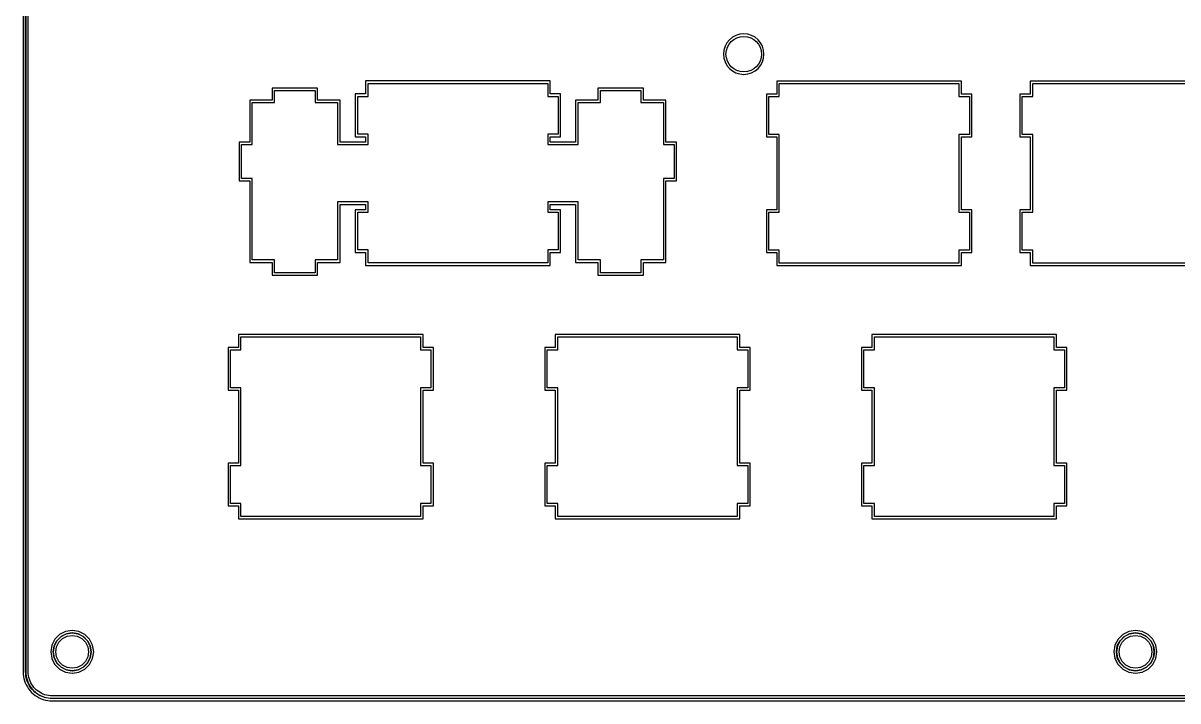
# Model space of a CAD drawing. Extents: x 5 to 332, y 5 to 122.
# Drawn here: x 4.8 to 91.6, y 4.8 to 55.8 of the extents above; entities that cross this region are included whole.
import ezdxf

# ---------------------------------------------------------------- set-up
doc = ezdxf.new("R2010")
doc.units = 0
doc.layers.add('Layer_1', color=7, linetype='CONTINUOUS')

msp = doc.modelspace()

# ---------------------------------------------------------------- linework, layer by layer
at = {"layer": 'Layer_1', "color": 7}
for p, q in [((4.81055, 120.252953), (4.8086, 6.99319)), ((4.994145, 6.9992), (4.996094, 120.251)), ((5.005862, 120.249047), (5.003912, 6.99905)), ((5.189455, 7.00501), (5.191405, 120.247194)), ((58.998047, 54.975609), (58.998047, 54.975609)), ((58.998047, 54.790062), (58.998047, 54.790062)), ((30.566406, 51.434594), (30.566406, 50.456078)), ((44.447219, 51.434594), (30.566406, 51.434594)), ((30.751953, 51.249047), (44.261719, 51.249047)), ((30.751953, 50.272484), (30.751953, 51.249047)), ((44.261719, 51.249047), (44.261719, 50.272484)), ((44.447219, 50.456078), (44.447219, 51.434594)), ((61.490234, 51.420924), (61.490234, 50.442408)), ((75.365234, 51.420921), (61.490234, 51.420924)), ((61.673828, 51.235377), (75.179688, 51.235377)), ((61.673828, 50.256861), (61.673828, 51.235377)), ((75.179688, 51.235377), (75.179688, 50.256861)), ((75.365234, 50.442405), (75.365234, 51.420921)), ((80.539062, 51.420924), (80.539062, 50.442408)), ((94.414062, 51.420921), (80.539062, 51.420924)), ((80.724609, 51.235377), (94.230469, 51.235377)), ((80.724609, 50.256861), (80.724609, 51.235377)), ((26.951125, 50.897484), (23.539015, 50.897484)), ((23.539015, 50.897484), (23.539015, 49.997094)), ((23.724609, 49.811547), (23.724609, 50.711938)), ((23.724609, 50.711938), (26.767578, 50.711938)), ((26.767578, 50.711938), (26.767578, 49.811547)), ((26.951125, 49.997094), (26.951125, 50.897484)), ((30.566406, 50.456078), (29.785156, 50.456078)), ((29.785156, 50.456078), (29.785156, 47.241234)), ((45.230422, 50.456078), (44.447219, 50.456078)), ((45.230422, 47.241234), (45.230422, 50.456078)), ((51.451125, 50.897484), (48.037062, 50.897484)), ((48.037062, 50.897484), (48.037062, 49.997094)), ((48.222656, 49.811547), (48.222656, 50.711938)), ((48.222656, 50.711938), (51.265625, 50.711938)), ((51.265625, 50.711938), (51.265625, 49.811547)), ((51.451125, 49.997094), (51.451125, 50.897484)), ((61.490234, 50.442408), (60.707031, 50.442408)), ((60.707031, 50.442408), (60.707031, 50.350608)), ((76.146484, 50.442405), (75.365234, 50.442405)), ((76.146484, 47.227561), (76.146484, 50.442405)), ((80.539062, 50.442408), (79.757812, 50.442408)), ((79.757812, 50.442408), (79.757812, 50.350608)), ((23.539015, 49.997094), (21.851515, 49.997094)), ((21.851515, 49.997094), (21.851515, 46.838891)), ((22.037109, 46.653344), (22.037109, 49.811547)), ((22.037109, 49.811547), (23.724609, 49.811547)), ((26.767578, 49.811547), (28.455078, 49.811547)), ((28.638625, 49.997094), (26.951125, 49.997094)), ((28.455078, 49.811547), (28.455078, 46.653344)), ((28.640625, 46.838891), (28.638625, 49.997094)), ((29.96875, 47.426781), (29.96875, 50.272484)), ((29.96875, 50.272484), (30.751953, 50.272484)), ((44.261719, 50.272484), (45.044922, 50.272484)), ((45.044922, 50.272484), (45.044922, 47.426781)), ((48.037062, 49.997094), (46.349562, 49.997094)), ((46.349562, 49.997094), (46.349562, 46.838891)), ((46.535156, 46.653344), (46.535156, 49.811547)), ((46.535156, 49.811547), (48.222656, 49.811547)), ((51.265625, 49.811547), (52.953125, 49.811547)), ((53.138625, 49.997094), (51.451125, 49.997094)), ((52.953125, 49.811547), (52.953125, 46.653344)), ((53.138625, 46.838891), (53.138625, 49.997094)), ((60.707031, 50.350608), (60.707031, 47.227561)), ((60.892578, 47.411158), (60.892578, 50.256861)), ((60.892578, 50.256861), (61.673828, 50.256861)), ((75.179688, 50.256861), (75.962891, 50.256861)), ((75.962891, 50.256861), (75.962891, 47.411158)), ((79.757812, 50.350608), (79.757812, 47.227561)), ((79.941406, 47.411158), (79.941406, 50.256861)), ((79.941406, 50.256861), (80.724609, 50.256861)), ((29.785156, 47.241234), (30.566406, 47.241234)), ((30.751953, 47.426781), (29.96875, 47.426781)), ((30.566406, 47.241234), (30.566406, 46.838891)), ((30.751953, 46.653344), (30.751953, 47.426781)), ((45.044922, 47.426781), (44.261719, 47.426781)), ((44.261719, 47.426781), (44.261719, 46.653344)), ((44.447219, 46.838891), (44.447219, 47.241234)), ((44.447219, 47.241234), (45.230422, 47.241234)), ((60.707031, 47.227561), (61.490234, 47.227561)), ((61.673828, 47.411158), (60.892578, 47.411158)), ((61.490234, 47.227561), (61.490234, 41.73928)), ((61.673828, 41.55569), (61.673828, 47.411158)), ((75.962891, 47.411158), (75.179688, 47.411158)), ((75.179688, 47.411158), (75.179688, 41.55569)), ((75.365234, 41.73928), (75.365234, 47.227561)), ((75.365234, 47.227561), (76.146484, 47.227561)), ((79.757812, 47.227561), (80.539062, 47.227561)), ((80.724609, 47.411158), (79.941406, 47.411158)), ((80.539062, 47.227561), (80.539062, 41.73928)), ((80.724609, 41.55569), (80.724609, 47.411158)), ((21.851515, 46.838891), (21.044875, 46.838891)), ((21.044875, 46.838891), (21.044875, 43.915062)), ((21.228516, 44.100609), (21.228516, 46.653344)), ((21.228516, 46.653344), (22.037109, 46.653344)), ((28.455078, 46.653344), (30.751953, 46.653344)), ((30.566406, 46.838891), (28.640625, 46.838891)), ((44.261719, 46.653344), (46.535156, 46.653344)), ((46.349562, 46.838891), (44.447219, 46.838891)), ((52.953125, 46.653344), (53.759766, 46.653344)), ((53.945265, 46.838891), (53.138625, 46.838891)), ((53.759766, 46.653344), (53.759766, 44.100609)), ((53.945265, 43.915062), (53.945265, 46.838891)), ((21.044875, 43.915062), (21.851515, 43.915062)), ((22.037109, 44.100609), (21.228516, 44.100609)), ((21.851515, 43.915062), (21.851515, 37.784203)), ((22.037109, 37.96975), (22.037109, 44.100609)), ((53.759766, 44.100609), (52.953125, 44.100609)), ((52.953125, 44.100609), (52.953125, 37.96975)), ((53.138625, 37.784203), (53.138625, 43.915062)), ((53.138625, 43.915062), (53.945265, 43.915062)), ((30.751953, 42.340844), (28.455078, 42.340844)), ((28.455078, 42.340844), (28.455078, 37.96975)), ((28.638625, 37.784203), (28.638625, 42.155297)), ((28.638625, 42.155297), (30.566359, 42.155297)), ((30.566359, 41.752953), (29.785109, 41.752953)), ((29.785109, 41.752953), (29.785109, 38.538109)), ((30.566359, 42.155297), (30.566359, 41.752953)), ((30.751953, 41.569359), (30.751953, 42.340844)), ((46.535156, 42.340844), (44.261719, 42.340844)), ((44.261719, 42.340844), (44.261719, 41.569359)), ((44.447219, 41.752953), (44.447219, 42.155297)), ((44.447219, 42.155297), (46.349562, 42.155297)), ((45.230422, 41.752953), (44.447219, 41.752953)), ((45.230422, 38.538109), (45.230422, 41.752953)), ((46.349562, 42.155297), (46.349562, 37.784203)), ((46.535156, 37.96975), (46.535156, 42.340844)), ((61.490234, 41.73928), (60.707031, 41.73928)), ((60.707031, 41.73928), (60.707031, 38.524437)), ((76.146484, 41.73928), (75.365234, 41.73928)), ((76.146484, 38.524437), (76.146484, 41.73928)), ((80.539062, 41.73928), (79.757812, 41.73928)), ((79.757812, 41.73928), (79.757812, 38.524437)), ((29.96875, 38.721703), (29.96875, 41.569359)), ((29.96875, 41.569359), (30.751953, 41.569359)), ((44.261719, 41.569359), (45.044922, 41.569359)), ((45.044922, 41.569359), (45.044922, 38.721703)), ((60.892578, 38.708033), (60.892578, 41.55569)), ((60.892578, 41.55569), (61.673828, 41.55569)), ((75.179688, 41.55569), (75.962891, 41.55569)), ((75.962891, 41.55569), (75.962891, 38.708033)), ((79.941406, 38.708033), (79.941406, 41.55569)), ((79.941406, 41.55569), (80.724609, 41.55569)), ((29.785109, 38.538109), (30.566359, 38.538109)), ((30.751953, 38.721703), (29.96875, 38.721703)), ((30.566359, 38.538109), (30.566359, 37.559594)), ((30.751953, 37.745141), (30.751953, 38.721703)), ((45.044922, 38.721703), (44.261719, 38.721703)), ((44.261719, 38.721703), (44.261719, 37.745141)), ((44.447219, 37.559594), (44.447219, 38.538109)), ((44.447219, 38.538109), (45.230422, 38.538109)), ((60.707031, 38.524437), (61.490234, 38.524437)), ((61.673828, 38.708033), (60.892578, 38.708033)), ((61.490234, 38.524437), (61.490234, 37.545921)), ((61.673828, 37.731471), (61.673828, 38.708033)), ((75.962891, 38.708033), (75.179688, 38.708033)), ((75.179688, 38.708033), (75.179688, 37.731471)), ((75.365234, 37.545921), (75.365234, 38.524437)), ((75.365234, 38.524437), (76.146484, 38.524437)), ((79.757812, 38.524437), (80.539062, 38.524437)), ((80.724609, 38.708033), (79.941406, 38.708033)), ((80.539062, 38.524437), (80.539062, 37.545921)), ((80.724609, 37.731471), (80.724609, 38.708033)), ((21.851515, 37.784203), (23.539015, 37.784203)), ((23.724609, 37.96975), (22.037109, 37.96975)), ((23.539015, 37.784203), (23.539015, 36.827172)), ((23.724609, 37.010766), (23.724609, 37.96975)), ((28.455078, 37.96975), (26.767578, 37.96975)), ((26.767578, 37.96975), (26.767578, 37.010766)), ((26.951125, 36.827172), (26.951125, 37.784203)), ((26.951125, 37.784203), (28.638625, 37.784203)), ((30.566359, 37.559594), (44.447219, 37.559594)), ((44.261719, 37.745141), (30.751953, 37.745141)), ((46.349562, 37.784203), (46.443312, 37.784203)), ((46.443312, 37.784203), (48.037062, 37.784203)), ((48.222656, 37.96975), (46.535156, 37.96975)), ((48.037062, 37.784203), (48.037062, 36.827172)), ((48.222656, 37.010766), (48.222656, 37.96975)), ((52.953125, 37.96975), (51.265625, 37.96975)), ((51.265625, 37.96975), (51.265625, 37.010766)), ((51.451125, 36.827172), (51.451125, 37.784203)), ((51.451125, 37.784203), (53.138625, 37.784203)), ((61.490234, 37.545921), (75.365234, 37.545921)), ((75.179688, 37.731471), (61.673828, 37.731471)), ((80.539062, 37.545921), (94.414062, 37.545921)), ((94.230469, 37.731471), (80.724609, 37.731471)), ((23.539015, 36.827172), (26.951125, 36.827172)), ((26.767578, 37.010766), (23.724609, 37.010766)), ((48.037062, 36.827172), (51.451125, 36.827172)), ((51.265625, 37.010766), (48.222656, 37.010766)), ((21.007812, 32.370141), (21.007812, 31.391625)), ((34.884766, 32.370138), (21.007812, 32.370141)), ((21.193359, 32.184594), (34.699219, 32.184594)), ((21.193359, 31.208031), (21.193359, 32.184594)), ((34.699219, 32.184594), (34.699219, 31.208031)), ((34.884766, 31.391622), (34.884766, 32.370138)), ((44.820312, 32.370141), (44.820312, 31.391625)), ((58.695312, 32.370138), (44.820312, 32.370141)), ((45.005859, 32.184594), (58.511719, 32.184594)), ((45.005859, 31.208031), (45.005859, 32.184594)), ((58.511719, 32.184594), (58.511719, 31.208031)), ((58.695312, 31.391622), (58.695312, 32.370138)), ((68.632812, 32.370141), (68.632812, 31.391625)), ((82.509766, 32.370138), (68.632812, 32.370141)), ((68.818359, 32.184594), (82.324219, 32.184594)), ((68.818359, 31.208031), (68.818359, 32.184594)), ((82.324219, 32.184594), (82.324219, 31.208031)), ((82.509766, 31.391622), (82.509766, 32.370138)), ((21.007812, 31.391625), (20.226562, 31.391625)), ((20.226562, 31.391625), (20.226562, 31.299825)), ((20.226562, 31.299825), (20.226562, 28.176778)), ((35.666016, 31.391622), (34.884766, 31.391622)), ((35.666016, 28.176778), (35.666016, 31.391622)), ((44.820312, 31.391625), (44.039062, 31.391625)), ((44.039062, 31.391625), (44.039062, 31.299825)), ((44.039062, 31.299825), (44.039062, 28.176778)), ((59.478516, 31.391622), (58.695312, 31.391622)), ((59.478516, 28.176778), (59.478516, 31.391622)), ((68.632812, 31.391625), (67.851562, 31.391625)), ((67.851562, 31.391625), (67.851562, 31.299825)), ((67.851562, 31.299825), (67.851562, 28.176778)), ((83.291016, 31.391622), (82.509766, 31.391622)), ((83.291016, 28.176778), (83.291016, 31.391622)), ((20.412109, 28.362328), (20.412109, 31.208031)), ((20.412109, 31.208031), (21.193359, 31.208031)), ((34.699219, 31.208031), (35.480469, 31.208031)), ((35.480469, 31.208031), (35.480469, 28.362328)), ((44.222656, 28.362328), (44.222656, 31.208031)), ((44.222656, 31.208031), (45.005859, 31.208031)), ((58.511719, 31.208031), (59.292969, 31.208031)), ((59.292969, 31.208031), (59.292969, 28.362328)), ((68.037109, 28.362328), (68.037109, 31.208031)), ((68.037109, 31.208031), (68.818359, 31.208031)), ((82.324219, 31.208031), (83.105469, 31.208031)), ((83.105469, 31.208031), (83.105469, 28.362328)), ((20.226562, 28.176778), (21.007812, 28.176778)), ((21.193359, 28.362328), (20.412109, 28.362328)), ((21.007812, 28.176778), (21.007812, 22.690447)), ((21.193359, 22.50491), (21.193359, 28.362328)), ((35.480469, 28.362328), (34.699219, 28.362328)), ((34.699219, 28.362328), (34.699219, 22.50491)), ((34.884766, 22.690447), (34.884766, 28.176778)), ((34.884766, 28.176778), (35.666016, 28.176778)), ((44.039062, 28.176778), (44.820312, 28.176778)), ((45.005859, 28.362328), (44.222656, 28.362328)), ((44.820312, 28.176778), (44.820312, 22.690447)), ((45.005859, 22.50491), (45.005859, 28.362328)), ((59.292969, 28.362328), (58.511719, 28.362328)), ((58.511719, 28.362328), (58.511719, 22.50491)), ((58.695312, 22.690447), (58.695312, 28.176778)), ((58.695312, 28.176778), (59.478516, 28.176778)), ((67.851562, 28.176778), (68.632812, 28.176778)), ((68.818359, 28.362328), (68.037109, 28.362328)), ((68.632812, 28.176778), (68.632812, 22.690447)), ((68.818359, 22.50491), (68.818359, 28.362328)), ((83.105469, 28.362328), (82.324219, 28.362328)), ((82.324219, 28.362328), (82.324219, 22.50491)), ((82.509766, 22.690447), (82.509766, 28.176778)), ((82.509766, 28.176778), (83.291016, 28.176778)), ((21.007812, 22.690447), (20.226562, 22.690447)), ((20.226562, 22.690447), (20.226562, 19.473657)), ((35.666016, 22.690447), (34.884766, 22.690447)), ((35.666016, 19.473657), (35.666016, 22.690447)), ((44.820312, 22.690447), (44.039062, 22.690447)), ((44.039062, 22.690447), (44.039062, 19.473657)), ((59.478516, 22.690447), (58.695312, 22.690447)), ((59.478516, 19.473657), (59.478516, 22.690447)), ((68.632812, 22.690447), (67.851562, 22.690447)), ((67.851562, 22.690447), (67.851562, 19.473657)), ((83.291016, 22.690447), (82.509766, 22.690447)), ((83.291016, 19.473657), (83.291016, 22.690447)), ((20.412109, 19.6592), (20.412109, 22.50491)), ((20.412109, 22.50491), (21.193359, 22.50491)), ((34.699219, 22.50491), (35.480469, 22.50491)), ((35.480469, 22.50491), (35.480469, 19.6592)), ((44.222656, 19.6592), (44.222656, 22.50491)), ((44.222656, 22.50491), (45.005859, 22.50491)), ((58.511719, 22.50491), (59.292969, 22.50491)), ((59.292969, 22.50491), (59.292969, 19.6592)), ((68.037109, 19.6592), (68.037109, 22.50491)), ((68.037109, 22.50491), (68.818359, 22.50491)), ((82.324219, 22.50491), (83.105469, 22.50491)), ((83.105469, 22.50491), (83.105469, 19.6592)), ((20.226562, 19.473657), (21.007812, 19.473657)), ((21.193359, 19.6592), (20.412109, 19.6592)), ((21.007812, 19.473657), (21.007812, 18.495137)), ((21.193359, 18.68069), (21.193359, 19.6592)), ((35.480469, 19.6592), (34.699219, 19.6592)), ((34.699219, 19.6592), (34.699219, 18.68069)), ((34.884766, 18.495137), (34.884766, 19.473657)), ((34.884766, 19.473657), (35.666016, 19.473657)), ((44.039062, 19.473657), (44.820312, 19.473657)), ((45.005859, 19.6592), (44.222656, 19.6592)), ((44.820312, 19.473657), (44.820312, 18.495137)), ((45.005859, 18.68069), (45.005859, 19.6592)), ((59.292969, 19.6592), (58.511719, 19.6592)), ((58.511719, 19.6592), (58.511719, 18.68069)), ((58.695312, 18.495137), (58.695312, 19.473657)), ((58.695312, 19.473657), (59.478516, 19.473657)), ((67.851562, 19.473657), (68.632812, 19.473657)), ((68.818359, 19.6592), (68.037109, 19.6592)), ((68.632812, 19.473657), (68.632812, 18.495137)), ((68.818359, 18.68069), (68.818359, 19.6592)), ((83.105469, 19.6592), (82.324219, 19.6592)), ((82.324219, 19.6592), (82.324219, 18.68069)), ((82.509766, 18.495137), (82.509766, 19.473657)), ((82.509766, 19.473657), (83.291016, 19.473657)), ((21.007812, 18.495137), (34.884766, 18.495137)), ((34.699219, 18.68069), (21.193359, 18.68069)), ((44.820312, 18.495137), (58.695312, 18.495137)), ((58.511719, 18.68069), (45.005859, 18.68069)), ((68.632812, 18.495137), (82.509766, 18.495137)), ((82.324219, 18.68069), (68.818359, 18.68069)), ((7.550781, 9.80766), (7.193359, 9.45024)), ((7.343753, 9.33893), (7.660159, 9.65729)), ((7.666016, 9.64716), (7.351563, 9.33466)), ((8, 10.03813), (7.550781, 9.80766)), ((7.660159, 9.65729), (8.058597, 9.86042)), ((8.060547, 9.85029), (7.666016, 9.64716)), ((7.775391, 9.49713), (8.119141, 9.67292)), ((8.5, 10.11623), (8, 10.03813)), ((8.058597, 9.86042), (8.5, 9.93069)), ((8.5, 9.91869), (8.060547, 9.85029)), ((8.119141, 9.67292), (8.5, 9.73342)), ((9.001953, 10.03821), (8.5, 10.11623)), ((8.5, 9.93069), (8.943359, 9.86039)), ((8.939453, 9.85029), (8.5, 9.91869)), ((8.5, 9.73342), (8.880859, 9.67292)), ((8.880859, 9.67292), (9.226563, 9.49713)), ((9.335938, 9.64716), (8.939453, 9.85029)), ((8.943359, 9.86039), (9.341797, 9.65726)), ((9.451172, 9.80774), (9.001953, 10.03821)), ((9.650391, 9.33466), (9.335938, 9.64716)), ((9.341797, 9.65726), (9.65625, 9.3389)), ((9.806641, 9.45032), (9.451172, 9.80774)), ((87.5, 9.80766), (87.142578, 9.45024)), ((87.294875, 9.33894), (87.609328, 9.6573)), ((87.617188, 9.64716), (87.302734, 9.33466)), ((87.951172, 10.03813), (87.5, 9.80766)), ((87.609328, 9.6573), (88.009719, 9.86043)), ((88.011719, 9.85029), (87.617188, 9.64716)), ((87.726562, 9.49713), (88.070312, 9.67292)), ((88.451172, 10.11623), (87.951172, 10.03813)), ((88.009719, 9.86043), (88.451172, 9.93069)), ((88.451172, 9.91869), (88.011719, 9.85029)), ((88.070312, 9.67292), (88.451172, 9.73342)), ((88.951175, 10.03828), (88.451172, 10.11623)), ((88.451172, 9.93069), (88.892578, 9.86039)), ((88.890623, 9.85029), (88.451172, 9.91869)), ((88.451172, 9.73342), (88.832031, 9.67292)), ((88.832031, 9.67292), (89.175781, 9.49713)), ((89.285154, 9.64716), (88.890623, 9.85029)), ((88.892578, 9.86039), (89.291016, 9.65726)), ((89.400394, 9.80781), (88.951175, 10.03828)), ((89.60156, 9.33466), (89.285154, 9.64716)), ((89.291016, 9.65726), (89.607422, 9.3389)), ((89.759769, 9.45039), (89.400394, 9.80781)), ((6.960938, 8.99907), (6.882813, 8.49907)), ((7.193359, 9.45024), (6.960938, 8.99907)), ((7.070316, 8.49909), (7.138675, 8.94245)), ((7.150391, 8.93818), (7.080079, 8.49873)), ((7.138675, 8.94245), (7.343753, 9.33893)), ((7.351563, 9.33466), (7.150391, 8.93818)), ((7.267578, 8.49909), (7.328125, 8.8819)), ((7.328125, 8.8819), (7.503906, 9.2237)), ((7.503906, 9.2237), (7.775391, 9.49713)), ((9.226563, 9.49713), (9.498047, 9.2237)), ((9.498047, 9.2237), (9.671875, 8.8819)), ((9.84961, 8.93818), (9.650391, 9.33466)), ((9.65625, 9.3389), (9.861328, 8.94242)), ((9.671875, 8.8819), (9.732422, 8.49909)), ((10.039062, 8.99915), (9.806641, 9.45032)), ((9.919922, 8.49873), (9.84961, 8.93818)), ((9.861328, 8.94242), (9.929687, 8.49906)), ((10.117192, 8.49915), (10.039062, 8.99915)), ((86.912109, 8.99907), (86.833979, 8.49907)), ((87.142578, 9.45024), (86.912109, 8.99907)), ((87.021437, 8.4991), (87.089797, 8.94246)), ((87.099609, 8.93818), (87.031249, 8.49873)), ((87.089797, 8.94246), (87.294875, 9.33894)), ((87.302734, 9.33466), (87.099609, 8.93818)), ((87.218754, 8.49909), (87.277344, 8.8819)), ((87.277344, 8.8819), (87.455078, 9.2237)), ((87.455078, 9.2237), (87.726562, 9.49713)), ((89.175781, 9.49713), (89.449219, 9.2237)), ((89.449219, 9.2237), (89.623047, 8.8819)), ((89.800779, 8.93818), (89.60156, 9.33466)), ((89.607422, 9.3389), (89.810547, 8.94242)), ((89.623047, 8.8819), (89.683597, 8.49909)), ((89.988284, 8.99922), (89.759769, 9.45039)), ((89.871089, 8.49873), (89.800779, 8.93818)), ((89.810547, 8.94242), (89.880857, 8.49906)), ((90.068364, 8.49922), (89.988284, 8.99922)), ((6.882813, 8.49907), (6.960938, 8.00102)), ((6.960938, 8.00102), (7.179688, 7.57329)), ((7.138675, 8.05768), (7.070316, 8.49909)), ((7.080079, 8.49873), (7.150391, 8.06123)), ((7.3418, 7.6612), (7.138675, 8.05768)), ((7.150391, 8.06123), (7.353516, 7.66279)), ((7.328125, 8.11823), (7.267578, 8.49909)), ((7.505859, 7.77448), (7.328125, 8.11823)), ((9.671875, 8.11823), (9.498047, 7.77643)), ((9.650391, 7.66474), (9.84961, 8.06123)), ((9.861328, 8.05765), (9.65625, 7.6592)), ((9.732422, 8.49909), (9.671875, 8.11823)), ((9.806641, 7.54798), (10.039062, 8.0011)), ((9.84961, 8.06123), (9.919922, 8.49873)), ((9.929687, 8.49906), (9.861328, 8.05765)), ((10.039062, 8.0011), (10.117192, 8.49915)), ((86.833979, 8.49907), (86.912109, 8.00102)), ((86.912109, 8.00102), (87.128906, 7.57329)), ((87.089797, 8.05769), (87.021437, 8.4991)), ((87.031249, 8.49873), (87.099609, 8.06123)), ((87.290969, 7.66121), (87.089797, 8.05769)), ((87.099609, 8.06123), (87.302734, 7.66279)), ((87.277344, 8.11823), (87.218754, 8.49909)), ((87.455078, 7.77448), (87.277344, 8.11823)), ((89.623047, 8.11823), (89.449219, 7.77643)), ((89.60156, 7.66474), (89.800779, 8.06123)), ((89.810547, 8.05765), (89.607422, 7.65921)), ((89.683597, 8.49909), (89.623047, 8.11823)), ((89.759769, 7.54805), (89.988284, 8.00117)), ((89.800779, 8.06123), (89.871089, 8.49873)), ((89.880857, 8.49906), (89.810547, 8.05765)), ((89.988284, 8.00117), (90.068364, 8.49922)), ((4.8086, 6.99319), (4.81837, 6.82912)), ((5.001955, 6.84295), (4.994145, 6.9992)), ((5.003912, 6.99905), (5.013682, 6.84475)), ((5.197265, 6.85852), (5.189455, 7.00501)), ((7.179688, 7.57329), (7.195313, 7.54599)), ((7.195313, 7.54599), (7.550781, 7.19248)), ((7.34375, 7.6592), (7.3418, 7.6612)), ((7.660156, 7.3428), (7.34375, 7.6592)), ((7.353516, 7.66279), (7.666016, 7.35224)), ((7.775391, 7.50299), (7.505859, 7.77448)), ((7.550781, 7.19248), (8, 6.96194)), ((8.058594, 7.13967), (7.660156, 7.3428)), ((7.666016, 7.35224), (8.060547, 7.14912)), ((8.119141, 7.32721), (7.775391, 7.50299)), ((8, 6.96194), (8.5, 6.88384)), ((8.5, 7.06936), (8.058594, 7.13967)), ((8.060547, 7.14912), (8.5, 7.08072)), ((8.5, 7.26661), (8.119141, 7.32721)), ((8.880859, 7.32721), (8.5, 7.26661)), ((8.943359, 7.13967), (8.5, 7.06936)), ((8.5, 7.08072), (8.513672, 7.08272)), ((8.513672, 7.08272), (8.939453, 7.14912)), ((8.513672, 6.88584), (9.001953, 6.96204)), ((9.226563, 7.50299), (8.880859, 7.32721)), ((8.939453, 7.14912), (9.335938, 7.35224)), ((9.341797, 7.3428), (8.943359, 7.13967)), ((9.001953, 6.96204), (9.451172, 7.19251)), ((9.498047, 7.77643), (9.226563, 7.50299)), ((9.335938, 7.35224), (9.650391, 7.66474)), ((9.65625, 7.6592), (9.341797, 7.3428)), ((9.451172, 7.19251), (9.806641, 7.54798)), ((87.128906, 7.57329), (87.144536, 7.54599)), ((87.144536, 7.54599), (87.500005, 7.19248)), ((87.292969, 7.65921), (87.290969, 7.66121)), ((87.609375, 7.34281), (87.292969, 7.65921)), ((87.302734, 7.66279), (87.617188, 7.35224)), ((87.726562, 7.50299), (87.455078, 7.77448)), ((87.500005, 7.19248), (87.951177, 6.96201)), ((88.009766, 7.13968), (87.609375, 7.34281)), ((87.617188, 7.35224), (88.011719, 7.14912)), ((88.070312, 7.32721), (87.726562, 7.50299)), ((87.951177, 6.96201), (88.451177, 6.88391)), ((88.451172, 7.06938), (88.009766, 7.13968)), ((88.011719, 7.14912), (88.451172, 7.08072)), ((88.451172, 7.26661), (88.070312, 7.32721)), ((88.832031, 7.32721), (88.451172, 7.26661)), ((88.892578, 7.13968), (88.451172, 7.06938)), ((88.451172, 7.08072), (88.464842, 7.08272)), ((88.464842, 7.08272), (88.890623, 7.14912)), ((88.464847, 6.88591), (88.951175, 6.96211)), ((89.175781, 7.50299), (88.832031, 7.32721)), ((88.890623, 7.14912), (89.285154, 7.35224)), ((89.291016, 7.34281), (88.892578, 7.13968)), ((88.951175, 6.96211), (89.400394, 7.19258)), ((89.449219, 7.77643), (89.175781, 7.50299)), ((89.285154, 7.35224), (89.60156, 7.66474)), ((89.607422, 7.65921), (89.291016, 7.34281)), ((89.400394, 7.19258), (89.759769, 7.54805)), ((4.81837, 6.82912), (4.837901, 6.65725)), ((4.837901, 6.65725), (4.871104, 6.48928)), ((4.871104, 6.48928), (4.917979, 6.32327)), ((4.917979, 6.32327), (4.976573, 6.16116)), ((4.976573, 6.16116), (5.048839, 6.00686)), ((5.021486, 6.6867), (5.001955, 6.84295)), ((5.013682, 6.84475), (5.029307, 6.6885)), ((5.050783, 6.5324), (5.021486, 6.6867)), ((5.029307, 6.6885), (5.060557, 6.5342)), ((5.093752, 6.38006), (5.050783, 6.5324)), ((5.060557, 6.5342), (5.103526, 6.38381)), ((5.148439, 6.23357), (5.093752, 6.38006)), ((5.103526, 6.38381), (5.158213, 6.23538)), ((5.212892, 6.09099), (5.148439, 6.23357)), ((5.158213, 6.23538), (5.222666, 6.09475)), ((5.21289, 6.7179), (5.197265, 6.85852)), ((5.240234, 6.57922), (5.21289, 6.7179)), ((5.291017, 5.95232), (5.212892, 6.09099)), ((5.222666, 6.09475), (5.298838, 5.95803)), ((5.279297, 6.44055), (5.240234, 6.57922)), ((5.330078, 6.30579), (5.279297, 6.44055)), ((5.386719, 6.17883), (5.330078, 6.30579)), ((5.457031, 6.05383), (5.386719, 6.17883)), ((8.5, 6.88384), (8.513672, 6.88584)), ((88.451177, 6.88391), (88.464847, 6.88591)), ((5.048839, 6.00686), (5.132823, 5.85647)), ((5.132823, 5.85647), (5.226573, 5.71389)), ((5.226573, 5.71389), (5.335948, 5.57912)), ((5.376954, 5.82146), (5.291017, 5.95232)), ((5.298838, 5.95803), (5.384775, 5.82717)), ((5.335948, 5.57912), (5.451182, 5.45022)), ((5.476563, 5.69842), (5.376954, 5.82146)), ((5.384775, 5.82717), (5.484384, 5.70217)), ((5.451182, 5.45022), (5.578135, 5.33303)), ((5.535156, 5.93469), (5.457031, 6.05383)), ((5.582031, 5.58123), (5.476563, 5.69842)), ((5.484384, 5.70217), (5.589853, 5.58889)), ((5.625, 5.82337), (5.535156, 5.93469)), ((5.578135, 5.33303), (5.712901, 5.22756)), ((5.697266, 5.47576), (5.582031, 5.58123)), ((5.589853, 5.58889), (5.705087, 5.48147)), ((5.720703, 5.71985), (5.625, 5.82337)), ((5.822266, 5.37806), (5.697266, 5.47576)), ((5.705087, 5.48147), (5.828134, 5.38577)), ((5.712901, 5.22756), (5.857432, 5.13186)), ((5.826172, 5.62215), (5.720703, 5.71985)), ((5.953125, 5.29016), (5.822266, 5.37806)), ((5.9375, 5.53625), (5.826172, 5.62215)), ((5.828134, 5.38577), (5.958993, 5.29787)), ((6.056641, 5.45615), (5.9375, 5.53625)), ((6.089844, 5.21396), (5.953125, 5.29016)), ((5.958993, 5.29787), (6.093759, 5.22167)), ((6.177734, 5.38775), (6.056641, 5.45615)), ((6.232422, 5.14756), (6.089844, 5.21396)), ((6.093759, 5.22167), (6.23829, 5.15727)), ((6.308594, 5.32725), (6.177734, 5.38775)), ((6.439453, 5.27645), (6.308594, 5.32725)), ((6.578125, 5.24125), (6.439453, 5.27645)), ((6.716797, 5.21195), (6.578125, 5.24125)), ((6.857422, 5.19635), (6.716797, 5.21195)), ((5.857432, 5.13186), (6.005869, 5.04786)), ((6.005869, 5.04786), (6.160166, 4.97756)), ((6.160166, 4.97756), (6.322276, 4.91506)), ((6.378906, 5.09286), (6.232422, 5.14756)), ((6.23829, 5.15727), (6.382821, 5.10067)), ((6.322276, 4.91506), (6.490244, 4.87016)), ((6.533203, 5.05186), (6.378906, 5.09286)), ((6.382821, 5.10067), (6.535165, 5.05967)), ((6.490244, 4.87016), (6.658213, 4.83696)), ((6.6875, 5.01866), (6.533203, 5.05186)), ((6.535165, 5.05967), (6.687509, 5.03037)), ((6.658213, 4.83696), (6.830088, 4.81546)), ((6.84375, 5.00106), (6.6875, 5.01866)), ((6.687509, 5.03037), (6.843759, 5.01087)), ((6.830088, 4.81546), (6.998057, 4.80946)), ((7, 4.99506), (6.84375, 5.00106)), ((6.843759, 5.01087), (7.001962, 5.00487)), ((7.003906, 5.19035), (6.857422, 5.19635)), ((6.998057, 4.80946), (7, 4.80946)), ((7.003906, 4.99506), (7, 4.99506)), ((7, 4.80946), (329.80664, 4.80946)), ((7.001962, 5.00487), (7.003912, 5.00487)), ((7.007813, 5.19035), (7.003906, 5.19035)), ((329.80263, 4.99506), (7.003906, 4.99506)), ((7.003912, 5.00487), (329.802736, 5.00487)), ((329.798738, 5.19035), (7.007813, 5.19035))]:
    msp.add_line(p, q, dxfattribs=at)
for points in [[(58.998047, 54.975609), (58.158708, 54.975608), (57.476562, 54.293464), (57.476562, 53.454125)], [(57.662109, 53.454125), (57.662109, 54.19353), (58.258642, 54.790061), (58.998047, 54.790062)], [(60.519531, 53.454125), (60.519532, 54.293464), (59.837386, 54.975608), (58.998047, 54.975609)], [(58.998047, 54.790062), (59.737452, 54.790061), (60.335938, 54.19353), (60.335938, 53.454125)], [(57.476562, 53.454125), (57.476562, 52.614786), (58.158708, 51.930689), (58.998047, 51.930688)], [(58.998047, 52.116234), (58.258642, 52.116236), (57.662109, 52.71472), (57.662109, 53.454125)], [(58.998047, 51.930688), (59.837386, 51.930689), (60.519532, 52.614786), (60.519531, 53.454125)], [(60.335938, 53.454125), (60.335938, 52.71472), (59.737452, 52.116236), (58.998047, 52.116234)]]:
    msp.add_open_spline(points, degree=3, dxfattribs=at)

doc.saveas('drawing.dxf')
